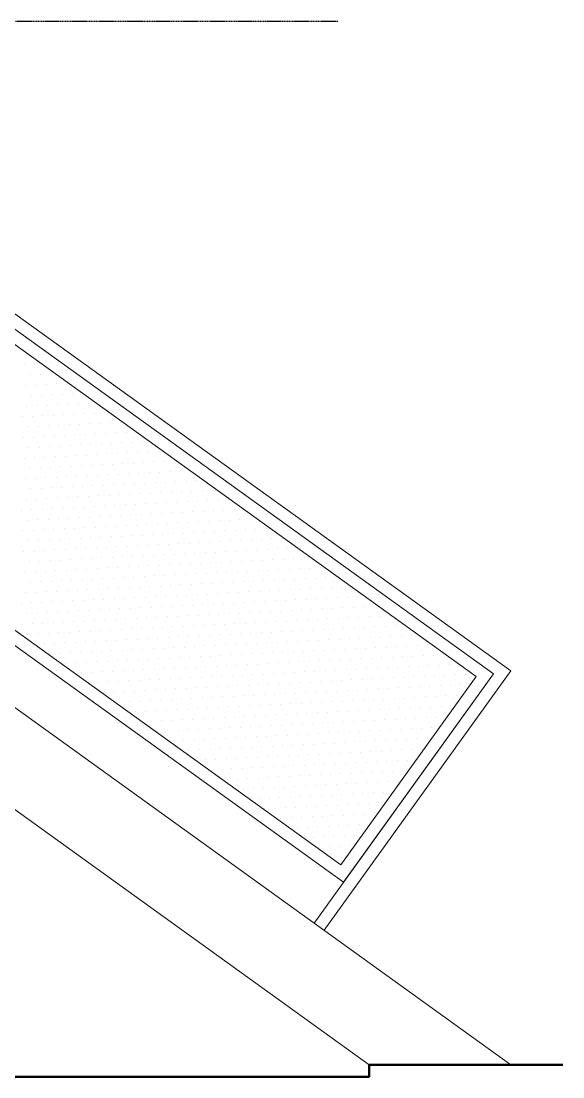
# Model space of a CAD drawing. Header units: centimetres. Extents: x -1487 to 7635, y -1892 to 2688.
# Drawn here: x 7102.2 to 7233, y 752 to 1006.9 of the extents above; entities that cross this region are included whole.
import ezdxf

# ---------------------------------------------------------------- set-up
doc = ezdxf.new("R2010")
doc.units = ezdxf.units.CM
doc.linetypes.add('ACAD_ISO10W100', pattern=[18, 12, -3, 0, -3])
for name, color, linetype, lineweight in [('AA - pareti sezionate', 7, 'Continuous', 50), ('AA pareti non sezionate', 2, 'Continuous', 25), ('AA- arredo', 8, 'Continuous', 18)]:
    doc.layers.add(name, color=color, linetype=linetype, lineweight=lineweight)

msp = doc.modelspace()

# ---------------------------------------------------------------- linework, layer by layer
at = {"layer": 'AA - pareti sezionate'}
for p, q in [((7186.1933, 754.9256), (7232.9595, 754.9256)), ((7186.1933, 754.9256), (7186.1933, 751.9925)), ((7186.1933, 751.9925), (5917.5979, 751.9925))]:
    msp.add_line(p, q, dxfattribs=at)
at = {"layer": 'AA pareti non sezionate', "linetype": 'ACAD_ISO10W100', "ltscale": 0.0009}
msp.add_line((5962.9595, 1006.9256), (7178.6933, 1006.9256), dxfattribs=at)
at = {"layer": 'AA- arredo'}
for p, q in [((6870.422, 1006.9256), (7220.422, 754.9256)), ((6997.2843, 1006.9256), (7216.2346, 849.3453)), ((7002.42, 1006.9256), (7220.422, 850.0278)), ((6870.422, 982.2809), (7186.1933, 754.9256)), ((7076.3474, 950.0232), (7216.2346, 849.3453)), ((7077.0299, 945.8358), (7212.0472, 848.6628)), ((7179.3349, 803.2106), (7044.3176, 900.3836)), ((7180.0174, 799.0232), (7040.1302, 899.7011)), ((7216.2346, 849.3453), (7172.9003, 789.1344)), ((7220.422, 850.0278), (7175.3353, 787.3819)), ((7216.2346, 849.3453), (7180.0174, 799.0232)), ((7212.0472, 848.6628), (7179.3349, 803.2106))]:
    msp.add_line(p, q, dxfattribs=at)
at = {"layer": 'AA- arredo', "linetype": 'Continuous'}
for p, q in [((7102.9965, 923.9168), (7102.9965, 923.9168)), ((7105.4932, 924.0441), (7105.4932, 924.0441)), ((7104.3721, 921.4837), (7104.3721, 921.4837)), ((7106.8688, 921.6109), (7106.8688, 921.6109)), ((7109.3656, 921.7381), (7109.3656, 921.7381)), ((7103.2509, 918.9233), (7103.2509, 918.9233)), ((7105.7477, 919.0505), (7105.7477, 919.0505)), ((7108.2444, 919.1778), (7108.2444, 919.1778)), ((7110.7412, 919.305), (7110.7412, 919.305)), ((7113.238, 919.4322), (7113.238, 919.4322)), ((7104.6265, 916.4902), (7104.6265, 916.4902)), ((7107.1233, 916.6174), (7107.1233, 916.6174)), ((7109.62, 916.7446), (7109.62, 916.7446)), ((7112.1168, 916.8718), (7112.1168, 916.8718)), ((7114.6136, 916.999), (7114.6136, 916.999)), ((7103.5054, 913.9298), (7103.5054, 913.9298)), ((7106.0021, 914.057), (7106.0021, 914.057)), ((7108.4989, 914.1842), (7108.4989, 914.1842)), ((7110.9956, 914.3115), (7110.9956, 914.3115)), ((7113.4924, 914.4387), (7113.4924, 914.4387)), ((7115.9892, 914.5659), (7115.9892, 914.5659)), ((7118.4859, 914.6931), (7118.4859, 914.6931)), ((7102.3842, 911.3694), (7102.3842, 911.3694)), ((7104.881, 911.4966), (7104.881, 911.4966)), ((7107.3777, 911.6239), (7107.3777, 911.6239)), ((7109.8745, 911.7511), (7109.8745, 911.7511)), ((7112.3712, 911.8783), (7112.3712, 911.8783)), ((7114.868, 912.0055), (7114.868, 912.0055)), ((7117.3648, 912.1327), (7117.3648, 912.1327)), ((7119.8615, 912.26), (7119.8615, 912.26)), ((7122.3583, 912.3872), (7122.3583, 912.3872)), ((7103.7598, 908.9363), (7103.7598, 908.9363)), ((7106.2566, 909.0635), (7106.2566, 909.0635)), ((7108.7533, 909.1907), (7108.7533, 909.1907)), ((7111.2501, 909.3179), (7111.2501, 909.3179)), ((7113.7468, 909.4452), (7113.7468, 909.4452)), ((7116.2436, 909.5724), (7116.2436, 909.5724)), ((7118.7404, 909.6996), (7118.7404, 909.6996)), ((7121.2371, 909.8268), (7121.2371, 909.8268)), ((7123.7339, 909.954), (7123.7339, 909.954)), ((7126.2307, 910.0813), (7126.2307, 910.0813)), ((7127.6063, 907.6481), (7127.6063, 907.6481)), ((7102.6386, 906.3759), (7102.6386, 906.3759)), ((7105.1354, 906.5031), (7105.1354, 906.5031)), ((7107.6322, 906.6303), (7107.6322, 906.6303)), ((7110.1289, 906.7576), (7110.1289, 906.7576)), ((7112.6257, 906.8848), (7112.6257, 906.8848)), ((7115.1225, 907.012), (7115.1225, 907.012)), ((7117.6192, 907.1392), (7117.6192, 907.1392)), ((7120.116, 907.2664), (7120.116, 907.2664)), ((7122.6127, 907.3937), (7122.6127, 907.3937)), ((7125.1095, 907.5209), (7125.1095, 907.5209)), ((7126.4851, 905.0877), (7126.4851, 905.0877)), ((7128.9819, 905.215), (7128.9819, 905.215)), ((7131.4786, 905.3422), (7131.4786, 905.3422)), ((7104.0142, 903.9428), (7104.0142, 903.9428)), ((7106.511, 904.07), (7106.511, 904.07)), ((7109.0078, 904.1972), (7109.0078, 904.1972)), ((7111.5045, 904.3244), (7111.5045, 904.3244)), ((7114.0013, 904.4516), (7114.0013, 904.4516)), ((7116.4981, 904.5789), (7116.4981, 904.5789)), ((7118.9948, 904.7061), (7118.9948, 904.7061)), ((7121.4916, 904.8333), (7121.4916, 904.8333)), ((7123.9883, 904.9605), (7123.9883, 904.9605)), ((7125.3639, 902.5274), (7125.3639, 902.5274)), ((7127.8607, 902.6546), (7127.8607, 902.6546)), ((7130.3575, 902.7818), (7130.3575, 902.7818)), ((7132.8542, 902.909), (7132.8542, 902.909)), ((7135.351, 903.0362), (7135.351, 903.0362)), ((7102.8931, 901.3824), (7102.8931, 901.3824)), ((7105.3898, 901.5096), (7105.3898, 901.5096)), ((7107.8866, 901.6368), (7107.8866, 901.6368)), ((7110.3834, 901.764), (7110.3834, 901.764)), ((7112.8801, 901.8913), (7112.8801, 901.8913)), ((7115.3769, 902.0185), (7115.3769, 902.0185)), ((7117.8737, 902.1457), (7117.8737, 902.1457)), ((7120.3704, 902.2729), (7120.3704, 902.2729)), ((7122.8672, 902.4001), (7122.8672, 902.4001)), ((7124.2428, 899.967), (7124.2428, 899.967)), ((7126.7395, 900.0942), (7126.7395, 900.0942)), ((7129.2363, 900.2214), (7129.2363, 900.2214)), ((7131.7331, 900.3487), (7131.7331, 900.3487)), ((7134.2298, 900.4759), (7134.2298, 900.4759)), ((7136.7266, 900.6031), (7136.7266, 900.6031)), ((7139.2233, 900.7303), (7139.2233, 900.7303)), ((7104.2687, 898.9492), (7104.2687, 898.9492)), ((7106.7654, 899.0765), (7106.7654, 899.0765)), ((7109.2622, 899.2037), (7109.2622, 899.2037)), ((7111.759, 899.3309), (7111.759, 899.3309)), ((7114.2557, 899.4581), (7114.2557, 899.4581)), ((7116.7525, 899.5853), (7116.7525, 899.5853)), ((7119.2493, 899.7126), (7119.2493, 899.7126)), ((7121.746, 899.8398), (7121.746, 899.8398)), ((7123.1216, 897.4066), (7123.1216, 897.4066)), ((7125.6184, 897.5338), (7125.6184, 897.5338)), ((7128.1151, 897.6611), (7128.1151, 897.6611)), ((7130.6119, 897.7883), (7130.6119, 897.7883)), ((7133.1087, 897.9155), (7133.1087, 897.9155)), ((7135.6054, 898.0427), (7135.6054, 898.0427)), ((7138.1022, 898.1699), (7138.1022, 898.1699)), ((7140.5989, 898.2972), (7140.5989, 898.2972)), ((7103.1475, 896.3889), (7103.1475, 896.3889)), ((7105.6443, 896.5161), (7105.6443, 896.5161)), ((7108.1411, 896.6433), (7108.1411, 896.6433)), ((7110.6378, 896.7705), (7110.6378, 896.7705)), ((7113.1346, 896.8977), (7113.1346, 896.8977)), ((7115.6313, 897.025), (7115.6313, 897.025)), ((7118.1281, 897.1522), (7118.1281, 897.1522)), ((7120.6249, 897.2794), (7120.6249, 897.2794)), ((7122.0005, 894.8463), (7122.0005, 894.8463)), ((7124.4972, 894.9735), (7124.4972, 894.9735)), ((7126.994, 895.1007), (7126.994, 895.1007)), ((7129.4907, 895.2279), (7129.4907, 895.2279)), ((7131.9875, 895.3551), (7131.9875, 895.3551)), ((7134.4843, 895.4824), (7134.4843, 895.4824)), ((7136.981, 895.6096), (7136.981, 895.6096)), ((7139.4778, 895.7368), (7139.4778, 895.7368)), ((7141.9745, 895.864), (7141.9745, 895.864)), ((7144.4713, 895.9912), (7144.4713, 895.9912)), ((7104.5231, 893.9557), (7104.5231, 893.9557)), ((7107.0199, 894.0829), (7107.0199, 894.0829)), ((7109.5167, 894.2101), (7109.5167, 894.2101)), ((7112.0134, 894.3374), (7112.0134, 894.3374)), ((7114.5102, 894.4646), (7114.5102, 894.4646)), ((7117.0069, 894.5918), (7117.0069, 894.5918)), ((7119.5037, 894.719), (7119.5037, 894.719)), ((7120.8793, 892.2859), (7120.8793, 892.2859)), ((7123.3761, 892.4131), (7123.3761, 892.4131)), ((7125.8728, 892.5403), (7125.8728, 892.5403)), ((7128.3696, 892.6675), (7128.3696, 892.6675)), ((7130.8663, 892.7948), (7130.8663, 892.7948)), ((7133.3631, 892.922), (7133.3631, 892.922)), ((7135.8599, 893.0492), (7135.8599, 893.0492)), ((7138.3566, 893.1764), (7138.3566, 893.1764)), ((7140.8534, 893.3036), (7140.8534, 893.3036)), ((7143.3501, 893.4309), (7143.3501, 893.4309)), ((7145.8469, 893.5581), (7145.8469, 893.5581)), ((7148.3437, 893.6853), (7148.3437, 893.6853)), ((7103.402, 891.3953), (7103.402, 891.3953)), ((7105.8987, 891.5226), (7105.8987, 891.5226)), ((7108.3955, 891.6498), (7108.3955, 891.6498)), ((7110.8923, 891.777), (7110.8923, 891.777)), ((7113.389, 891.9042), (7113.389, 891.9042)), ((7115.8858, 892.0314), (7115.8858, 892.0314)), ((7118.3825, 892.1587), (7118.3825, 892.1587)), ((7119.7581, 889.7255), (7119.7581, 889.7255)), ((7122.2549, 889.8527), (7122.2549, 889.8527)), ((7124.7517, 889.98), (7124.7517, 889.98)), ((7127.2484, 890.1072), (7127.2484, 890.1072)), ((7129.7452, 890.2344), (7129.7452, 890.2344)), ((7132.2419, 890.3616), (7132.2419, 890.3616)), ((7134.7387, 890.4888), (7134.7387, 890.4888)), ((7137.2355, 890.6161), (7137.2355, 890.6161)), ((7139.7322, 890.7433), (7139.7322, 890.7433)), ((7142.229, 890.8705), (7142.229, 890.8705)), ((7144.7257, 890.9977), (7144.7257, 890.9977)), ((7147.2225, 891.1249), (7147.2225, 891.1249)), ((7149.7193, 891.2522), (7149.7193, 891.2522)), ((7152.216, 891.3794), (7152.216, 891.3794)), ((7102.2808, 888.835), (7102.2808, 888.835)), ((7104.7776, 888.9622), (7104.7776, 888.9622)), ((7107.2743, 889.0894), (7107.2743, 889.0894)), ((7109.7711, 889.2166), (7109.7711, 889.2166)), ((7112.2679, 889.3438), (7112.2679, 889.3438)), ((7114.7646, 889.4711), (7114.7646, 889.4711)), ((7117.2614, 889.5983), (7117.2614, 889.5983)), ((7121.1337, 887.2924), (7121.1337, 887.2924)), ((7123.6305, 887.4196), (7123.6305, 887.4196)), ((7126.1273, 887.5468), (7126.1273, 887.5468)), ((7128.624, 887.674), (7128.624, 887.674)), ((7131.1208, 887.8012), (7131.1208, 887.8012)), ((7133.6175, 887.9285), (7133.6175, 887.9285)), ((7136.1143, 888.0557), (7136.1143, 888.0557)), ((7138.6111, 888.1829), (7138.6111, 888.1829)), ((7141.1078, 888.3101), (7141.1078, 888.3101)), ((7143.6046, 888.4373), (7143.6046, 888.4373)), ((7146.1013, 888.5646), (7146.1013, 888.5646)), ((7148.5981, 888.6918), (7148.5981, 888.6918)), ((7151.0949, 888.819), (7151.0949, 888.819)), ((7153.5916, 888.9462), (7153.5916, 888.9462)), ((7103.6564, 886.4018), (7103.6564, 886.4018)), ((7106.1532, 886.529), (7106.1532, 886.529)), ((7108.6499, 886.6563), (7108.6499, 886.6563)), ((7111.1467, 886.7835), (7111.1467, 886.7835)), ((7113.6435, 886.9107), (7113.6435, 886.9107)), ((7116.1402, 887.0379), (7116.1402, 887.0379)), ((7118.637, 887.1651), (7118.637, 887.1651)), ((7120.0126, 884.732), (7120.0126, 884.732)), ((7122.5093, 884.8592), (7122.5093, 884.8592)), ((7125.0061, 884.9864), (7125.0061, 884.9864)), ((7127.5029, 885.1137), (7127.5029, 885.1137)), ((7129.9996, 885.2409), (7129.9996, 885.2409)), ((7132.4964, 885.3681), (7132.4964, 885.3681)), ((7134.9931, 885.4953), (7134.9931, 885.4953)), ((7137.4899, 885.6225), (7137.4899, 885.6225)), ((7139.9867, 885.7498), (7139.9867, 885.7498)), ((7142.4834, 885.877), (7142.4834, 885.877)), ((7144.9802, 886.0042), (7144.9802, 886.0042)), ((7147.4769, 886.1314), (7147.4769, 886.1314)), ((7149.9737, 886.2586), (7149.9737, 886.2586)), ((7152.4705, 886.3859), (7152.4705, 886.3859)), ((7154.9672, 886.5131), (7154.9672, 886.5131)), ((7157.464, 886.6403), (7157.464, 886.6403)), ((7102.5353, 883.8414), (7102.5353, 883.8414)), ((7105.032, 883.9687), (7105.032, 883.9687)), ((7107.5288, 884.0959), (7107.5288, 884.0959)), ((7110.0255, 884.2231), (7110.0255, 884.2231)), ((7112.5223, 884.3503), (7112.5223, 884.3503)), ((7115.0191, 884.4775), (7115.0191, 884.4775)), ((7117.5158, 884.6048), (7117.5158, 884.6048)), ((7118.8914, 882.1716), (7118.8914, 882.1716)), ((7121.3882, 882.2988), (7121.3882, 882.2988)), ((7123.8849, 882.4261), (7123.8849, 882.4261)), ((7126.3817, 882.5533), (7126.3817, 882.5533)), ((7128.8785, 882.6805), (7128.8785, 882.6805)), ((7131.3752, 882.8077), (7131.3752, 882.8077)), ((7133.872, 882.9349), (7133.872, 882.9349)), ((7136.3687, 883.0622), (7136.3687, 883.0622)), ((7138.8655, 883.1894), (7138.8655, 883.1894)), ((7141.3623, 883.3166), (7141.3623, 883.3166)), ((7143.859, 883.4438), (7143.859, 883.4438)), ((7146.3558, 883.571), (7146.3558, 883.571)), ((7148.8525, 883.6983), (7148.8525, 883.6983)), ((7151.3493, 883.8255), (7151.3493, 883.8255)), ((7153.8461, 883.9527), (7153.8461, 883.9527)), ((7156.3428, 884.0799), (7156.3428, 884.0799)), ((7158.8396, 884.2071), (7158.8396, 884.2071)), ((7161.3364, 884.3344), (7161.3364, 884.3344)), ((7103.9109, 881.4083), (7103.9109, 881.4083)), ((7106.4076, 881.5355), (7106.4076, 881.5355)), ((7108.9044, 881.6627), (7108.9044, 881.6627)), ((7111.4011, 881.79), (7111.4011, 881.79)), ((7113.8979, 881.9172), (7113.8979, 881.9172)), ((7116.3947, 882.0444), (7116.3947, 882.0444)), ((7117.7703, 879.6112), (7117.7703, 879.6112)), ((7120.267, 879.7385), (7120.267, 879.7385)), ((7122.7638, 879.8657), (7122.7638, 879.8657)), ((7125.2605, 879.9929), (7125.2605, 879.9929)), ((7127.7573, 880.1201), (7127.7573, 880.1201)), ((7130.2541, 880.2473), (7130.2541, 880.2473)), ((7132.7508, 880.3746), (7132.7508, 880.3746)), ((7135.2476, 880.5018), (7135.2476, 880.5018)), ((7137.7443, 880.629), (7137.7443, 880.629)), ((7140.2411, 880.7562), (7140.2411, 880.7562)), ((7142.7379, 880.8835), (7142.7379, 880.8835)), ((7145.2346, 881.0107), (7145.2346, 881.0107)), ((7147.7314, 881.1379), (7147.7314, 881.1379)), ((7150.2281, 881.2651), (7150.2281, 881.2651)), ((7152.7249, 881.3923), (7152.7249, 881.3923)), ((7155.2217, 881.5196), (7155.2217, 881.5196)), ((7157.7184, 881.6468), (7157.7184, 881.6468)), ((7160.2152, 881.774), (7160.2152, 881.774)), ((7162.712, 881.9012), (7162.712, 881.9012)), ((7165.2087, 882.0284), (7165.2087, 882.0284)), ((7166.5843, 879.5953), (7166.5843, 879.5953)), ((7102.7897, 878.8479), (7102.7897, 878.8479)), ((7105.2865, 878.9751), (7105.2865, 878.9751)), ((7107.7832, 879.1024), (7107.7832, 879.1024)), ((7110.28, 879.2296), (7110.28, 879.2296)), ((7112.7767, 879.3568), (7112.7767, 879.3568)), ((7115.2735, 879.484), (7115.2735, 879.484)), ((7116.6491, 877.0509), (7116.6491, 877.0509)), ((7119.1459, 877.1781), (7119.1459, 877.1781)), ((7121.6426, 877.3053), (7121.6426, 877.3053)), ((7124.1394, 877.4325), (7124.1394, 877.4325)), ((7126.6361, 877.5598), (7126.6361, 877.5598)), ((7129.1329, 877.687), (7129.1329, 877.687)), ((7131.6297, 877.8142), (7131.6297, 877.8142)), ((7134.1264, 877.9414), (7134.1264, 877.9414)), ((7136.6232, 878.0686), (7136.6232, 878.0686)), ((7139.1199, 878.1959), (7139.1199, 878.1959)), ((7141.6167, 878.3231), (7141.6167, 878.3231)), ((7144.1135, 878.4503), (7144.1135, 878.4503)), ((7146.6102, 878.5775), (7146.6102, 878.5775)), ((7149.107, 878.7047), (7149.107, 878.7047)), ((7151.6038, 878.832), (7151.6038, 878.832)), ((7154.1005, 878.9592), (7154.1005, 878.9592)), ((7156.5973, 879.0864), (7156.5973, 879.0864)), ((7159.094, 879.2136), (7159.094, 879.2136)), ((7161.5908, 879.3408), (7161.5908, 879.3408)), ((7164.0876, 879.4681), (7164.0876, 879.4681)), ((7165.4632, 877.0349), (7165.4632, 877.0349)), ((7167.9599, 877.1621), (7167.9599, 877.1621)), ((7170.4567, 877.2894), (7170.4567, 877.2894)), ((7104.1653, 876.4148), (7104.1653, 876.4148)), ((7106.6621, 876.542), (7106.6621, 876.542)), ((7109.1588, 876.6692), (7109.1588, 876.6692)), ((7111.6556, 876.7964), (7111.6556, 876.7964)), ((7114.1523, 876.9237), (7114.1523, 876.9237)), ((7115.5279, 874.4905), (7115.5279, 874.4905)), ((7118.0247, 874.6177), (7118.0247, 874.6177)), ((7120.5215, 874.7449), (7120.5215, 874.7449)), ((7123.0182, 874.8722), (7123.0182, 874.8722)), ((7125.515, 874.9994), (7125.515, 874.9994)), ((7128.0117, 875.1266), (7128.0117, 875.1266)), ((7130.5085, 875.2538), (7130.5085, 875.2538)), ((7133.0053, 875.381), (7133.0053, 875.381)), ((7135.502, 875.5083), (7135.502, 875.5083)), ((7137.9988, 875.6355), (7137.9988, 875.6355)), ((7140.4955, 875.7627), (7140.4955, 875.7627)), ((7142.9923, 875.8899), (7142.9923, 875.8899)), ((7145.4891, 876.0172), (7145.4891, 876.0172)), ((7147.9858, 876.1444), (7147.9858, 876.1444)), ((7150.4826, 876.2716), (7150.4826, 876.2716)), ((7152.9794, 876.3988), (7152.9794, 876.3988)), ((7155.4761, 876.526), (7155.4761, 876.526)), ((7157.9729, 876.6533), (7157.9729, 876.6533)), ((7160.4696, 876.7805), (7160.4696, 876.7805)), ((7162.9664, 876.9077), (7162.9664, 876.9077)), ((7164.342, 874.4745), (7164.342, 874.4745)), ((7166.8388, 874.6018), (7166.8388, 874.6018)), ((7169.3355, 874.729), (7169.3355, 874.729)), ((7171.8323, 874.8562), (7171.8323, 874.8562)), ((7174.329, 874.9834), (7174.329, 874.9834)), ((7103.0441, 873.8544), (7103.0441, 873.8544)), ((7105.5409, 873.9816), (7105.5409, 873.9816)), ((7108.0377, 874.1088), (7108.0377, 874.1088)), ((7110.5344, 874.2361), (7110.5344, 874.2361)), ((7113.0312, 874.3633), (7113.0312, 874.3633)), ((7114.4068, 871.9301), (7114.4068, 871.9301)), ((7116.9035, 872.0574), (7116.9035, 872.0574)), ((7119.4003, 872.1846), (7119.4003, 872.1846)), ((7121.8971, 872.3118), (7121.8971, 872.3118)), ((7124.3938, 872.439), (7124.3938, 872.439)), ((7126.8906, 872.5662), (7126.8906, 872.5662)), ((7129.3873, 872.6935), (7129.3873, 872.6935)), ((7131.8841, 872.8207), (7131.8841, 872.8207)), ((7134.3809, 872.9479), (7134.3809, 872.9479)), ((7136.8776, 873.0751), (7136.8776, 873.0751)), ((7139.3744, 873.2023), (7139.3744, 873.2023)), ((7141.8711, 873.3296), (7141.8711, 873.3296)), ((7144.3679, 873.4568), (7144.3679, 873.4568)), ((7146.8647, 873.584), (7146.8647, 873.584)), ((7149.3614, 873.7112), (7149.3614, 873.7112)), ((7151.8582, 873.8384), (7151.8582, 873.8384)), ((7154.355, 873.9657), (7154.355, 873.9657)), ((7156.8517, 874.0929), (7156.8517, 874.0929)), ((7159.3485, 874.2201), (7159.3485, 874.2201)), ((7161.8452, 874.3473), (7161.8452, 874.3473)), ((7163.2208, 871.9142), (7163.2208, 871.9142)), ((7165.7176, 872.0414), (7165.7176, 872.0414)), ((7168.2144, 872.1686), (7168.2144, 872.1686)), ((7170.7111, 872.2958), (7170.7111, 872.2958)), ((7173.2079, 872.4231), (7173.2079, 872.4231)), ((7175.7046, 872.5503), (7175.7046, 872.5503)), ((7178.2014, 872.6775), (7178.2014, 872.6775)), ((7104.4197, 871.4212), (7104.4197, 871.4212)), ((7106.9165, 871.5485), (7106.9165, 871.5485)), ((7109.4133, 871.6757), (7109.4133, 871.6757)), ((7111.91, 871.8029), (7111.91, 871.8029)), ((7113.2856, 869.3698), (7113.2856, 869.3698)), ((7115.7824, 869.497), (7115.7824, 869.497)), ((7118.2791, 869.6242), (7118.2791, 869.6242)), ((7120.7759, 869.7514), (7120.7759, 869.7514)), ((7123.2727, 869.8786), (7123.2727, 869.8786)), ((7125.7694, 870.0059), (7125.7694, 870.0059)), ((7128.2662, 870.1331), (7128.2662, 870.1331)), ((7130.7629, 870.2603), (7130.7629, 870.2603)), ((7133.2597, 870.3875), (7133.2597, 870.3875)), ((7135.7565, 870.5147), (7135.7565, 870.5147)), ((7138.2532, 870.642), (7138.2532, 870.642)), ((7140.75, 870.7692), (7140.75, 870.7692)), ((7143.2467, 870.8964), (7143.2467, 870.8964)), ((7145.7435, 871.0236), (7145.7435, 871.0236)), ((7148.2403, 871.1509), (7148.2403, 871.1509)), ((7150.737, 871.2781), (7150.737, 871.2781)), ((7153.2338, 871.4053), (7153.2338, 871.4053)), ((7155.7306, 871.5325), (7155.7306, 871.5325)), ((7158.2273, 871.6597), (7158.2273, 871.6597)), ((7160.7241, 871.787), (7160.7241, 871.787)), ((7162.0997, 869.3538), (7162.0997, 869.3538)), ((7164.5964, 869.481), (7164.5964, 869.481)), ((7167.0932, 869.6082), (7167.0932, 869.6082)), ((7169.59, 869.7355), (7169.59, 869.7355)), ((7172.0867, 869.8627), (7172.0867, 869.8627)), ((7174.5835, 869.9899), (7174.5835, 869.9899)), ((7177.0802, 870.1171), (7177.0802, 870.1171)), ((7179.577, 870.2443), (7179.577, 870.2443)), ((7103.2986, 868.8609), (7103.2986, 868.8609)), ((7105.7953, 868.9881), (7105.7953, 868.9881)), ((7108.2921, 869.1153), (7108.2921, 869.1153)), ((7110.7889, 869.2425), (7110.7889, 869.2425)), ((7112.1645, 866.8094), (7112.1645, 866.8094)), ((7114.6612, 866.9366), (7114.6612, 866.9366)), ((7117.158, 867.0638), (7117.158, 867.0638)), ((7119.6547, 867.1911), (7119.6547, 867.1911)), ((7122.1515, 867.3183), (7122.1515, 867.3183)), ((7124.6483, 867.4455), (7124.6483, 867.4455)), ((7127.145, 867.5727), (7127.145, 867.5727)), ((7129.6418, 867.6999), (7129.6418, 867.6999)), ((7132.1385, 867.8272), (7132.1385, 867.8272)), ((7134.6353, 867.9544), (7134.6353, 867.9544)), ((7137.1321, 868.0816), (7137.1321, 868.0816)), ((7139.6288, 868.2088), (7139.6288, 868.2088)), ((7142.1256, 868.336), (7142.1256, 868.336)), ((7144.6224, 868.4633), (7144.6224, 868.4633)), ((7147.1191, 868.5905), (7147.1191, 868.5905)), ((7149.6159, 868.7177), (7149.6159, 868.7177)), ((7152.1126, 868.8449), (7152.1126, 868.8449)), ((7154.6094, 868.9721), (7154.6094, 868.9721)), ((7157.1062, 869.0994), (7157.1062, 869.0994)), ((7159.6029, 869.2266), (7159.6029, 869.2266)), ((7160.9785, 866.7934), (7160.9785, 866.7934)), ((7163.4753, 866.9207), (7163.4753, 866.9207)), ((7165.972, 867.0479), (7165.972, 867.0479)), ((7168.4688, 867.1751), (7168.4688, 867.1751)), ((7170.9656, 867.3023), (7170.9656, 867.3023)), ((7173.4623, 867.4295), (7173.4623, 867.4295)), ((7175.9591, 867.5568), (7175.9591, 867.5568)), ((7178.4558, 867.684), (7178.4558, 867.684)), ((7180.9526, 867.8112), (7180.9526, 867.8112)), ((7183.4494, 867.9384), (7183.4494, 867.9384)), ((7102.1774, 866.3005), (7102.1774, 866.3005)), ((7104.6742, 866.4277), (7104.6742, 866.4277)), ((7107.1709, 866.5549), (7107.1709, 866.5549)), ((7109.6677, 866.6822), (7109.6677, 866.6822)), ((7111.0433, 864.249), (7111.0433, 864.249)), ((7113.5401, 864.3762), (7113.5401, 864.3762)), ((7116.0368, 864.5035), (7116.0368, 864.5035)), ((7118.5336, 864.6307), (7118.5336, 864.6307)), ((7121.0303, 864.7579), (7121.0303, 864.7579)), ((7123.5271, 864.8851), (7123.5271, 864.8851)), ((7126.0239, 865.0123), (7126.0239, 865.0123)), ((7128.5206, 865.1396), (7128.5206, 865.1396)), ((7131.0174, 865.2668), (7131.0174, 865.2668)), ((7133.5141, 865.394), (7133.5141, 865.394)), ((7136.0109, 865.5212), (7136.0109, 865.5212)), ((7138.5077, 865.6484), (7138.5077, 865.6484)), ((7141.0044, 865.7757), (7141.0044, 865.7757)), ((7143.5012, 865.9029), (7143.5012, 865.9029)), ((7145.998, 866.0301), (7145.998, 866.0301)), ((7148.4947, 866.1573), (7148.4947, 866.1573)), ((7150.9915, 866.2845), (7150.9915, 866.2845)), ((7153.4882, 866.4118), (7153.4882, 866.4118)), ((7155.985, 866.539), (7155.985, 866.539)), ((7158.4818, 866.6662), (7158.4818, 866.6662)), ((7159.8574, 864.2331), (7159.8574, 864.2331)), ((7162.3541, 864.3603), (7162.3541, 864.3603)), ((7164.8509, 864.4875), (7164.8509, 864.4875)), ((7167.3476, 864.6147), (7167.3476, 864.6147)), ((7169.8444, 864.7419), (7169.8444, 864.7419)), ((7172.3412, 864.8692), (7172.3412, 864.8692)), ((7174.8379, 864.9964), (7174.8379, 864.9964)), ((7177.3347, 865.1236), (7177.3347, 865.1236)), ((7179.8314, 865.2508), (7179.8314, 865.2508)), ((7182.3282, 865.378), (7182.3282, 865.378)), ((7184.825, 865.5053), (7184.825, 865.5053)), ((7187.3217, 865.6325), (7187.3217, 865.6325)), ((7103.553, 863.8674), (7103.553, 863.8674)), ((7106.0498, 863.9946), (7106.0498, 863.9946)), ((7108.5465, 864.1218), (7108.5465, 864.1218)), ((7109.9221, 861.6886), (7109.9221, 861.6886)), ((7112.4189, 861.8159), (7112.4189, 861.8159)), ((7114.9157, 861.9431), (7114.9157, 861.9431)), ((7117.4124, 862.0703), (7117.4124, 862.0703)), ((7119.9092, 862.1975), (7119.9092, 862.1975)), ((7122.4059, 862.3248), (7122.4059, 862.3248)), ((7124.9027, 862.452), (7124.9027, 862.452)), ((7127.3995, 862.5792), (7127.3995, 862.5792)), ((7129.8962, 862.7064), (7129.8962, 862.7064)), ((7132.393, 862.8336), (7132.393, 862.8336)), ((7134.8897, 862.9609), (7134.8897, 862.9609)), ((7137.3865, 863.0881), (7137.3865, 863.0881)), ((7139.8833, 863.2153), (7139.8833, 863.2153)), ((7142.38, 863.3425), (7142.38, 863.3425)), ((7144.8768, 863.4697), (7144.8768, 863.4697)), ((7147.3736, 863.597), (7147.3736, 863.597)), ((7149.8703, 863.7242), (7149.8703, 863.7242)), ((7152.3671, 863.8514), (7152.3671, 863.8514)), ((7154.8638, 863.9786), (7154.8638, 863.9786)), ((7157.3606, 864.1058), (7157.3606, 864.1058)), ((7161.233, 861.7999), (7161.233, 861.7999)), ((7163.7297, 861.9271), (7163.7297, 861.9271)), ((7166.2265, 862.0544), (7166.2265, 862.0544)), ((7168.7232, 862.1816), (7168.7232, 862.1816)), ((7171.22, 862.3088), (7171.22, 862.3088)), ((7173.7168, 862.436), (7173.7168, 862.436)), ((7176.2135, 862.5632), (7176.2135, 862.5632)), ((7178.7103, 862.6905), (7178.7103, 862.6905)), ((7181.207, 862.8177), (7181.207, 862.8177)), ((7183.7038, 862.9449), (7183.7038, 862.9449)), ((7186.2006, 863.0721), (7186.2006, 863.0721)), ((7188.6973, 863.1993), (7188.6973, 863.1993)), ((7191.1941, 863.3266), (7191.1941, 863.3266)), ((7102.4319, 861.307), (7102.4319, 861.307)), ((7104.9286, 861.4342), (7104.9286, 861.4342)), ((7107.4254, 861.5614), (7107.4254, 861.5614)), ((7108.801, 859.1283), (7108.801, 859.1283)), ((7111.2977, 859.2555), (7111.2977, 859.2555)), ((7113.7945, 859.3827), (7113.7945, 859.3827)), ((7116.2913, 859.5099), (7116.2913, 859.5099)), ((7118.788, 859.6372), (7118.788, 859.6372)), ((7121.2848, 859.7644), (7121.2848, 859.7644)), ((7123.7815, 859.8916), (7123.7815, 859.8916)), ((7126.2783, 860.0188), (7126.2783, 860.0188)), ((7128.7751, 860.146), (7128.7751, 860.146)), ((7131.2718, 860.2733), (7131.2718, 860.2733)), ((7133.7686, 860.4005), (7133.7686, 860.4005)), ((7136.2653, 860.5277), (7136.2653, 860.5277)), ((7138.7621, 860.6549), (7138.7621, 860.6549)), ((7141.2589, 860.7821), (7141.2589, 860.7821)), ((7143.7556, 860.9094), (7143.7556, 860.9094)), ((7146.2524, 861.0366), (7146.2524, 861.0366)), ((7148.7492, 861.1638), (7148.7492, 861.1638)), ((7151.2459, 861.291), (7151.2459, 861.291)), ((7153.7427, 861.4182), (7153.7427, 861.4182)), ((7156.2394, 861.5455), (7156.2394, 861.5455)), ((7158.7362, 861.6727), (7158.7362, 861.6727)), ((7160.1118, 859.2395), (7160.1118, 859.2395)), ((7162.6086, 859.3668), (7162.6086, 859.3668)), ((7165.1053, 859.494), (7165.1053, 859.494)), ((7167.6021, 859.6212), (7167.6021, 859.6212)), ((7170.0988, 859.7484), (7170.0988, 859.7484)), ((7172.5956, 859.8756), (7172.5956, 859.8756)), ((7175.0924, 860.0029), (7175.0924, 860.0029)), ((7177.5891, 860.1301), (7177.5891, 860.1301)), ((7180.0859, 860.2573), (7180.0859, 860.2573)), ((7182.5826, 860.3845), (7182.5826, 860.3845)), ((7185.0794, 860.5117), (7185.0794, 860.5117)), ((7187.5762, 860.639), (7187.5762, 860.639)), ((7190.0729, 860.7662), (7190.0729, 860.7662)), ((7192.5697, 860.8934), (7192.5697, 860.8934)), ((7103.8075, 858.8738), (7103.8075, 858.8738)), ((7106.3042, 859.0011), (7106.3042, 859.0011)), ((7110.1766, 856.6951), (7110.1766, 856.6951)), ((7112.6733, 856.8223), (7112.6733, 856.8223)), ((7115.1701, 856.9496), (7115.1701, 856.9496)), ((7117.6669, 857.0768), (7117.6669, 857.0768)), ((7120.1636, 857.204), (7120.1636, 857.204)), ((7122.6604, 857.3312), (7122.6604, 857.3312)), ((7125.1571, 857.4584), (7125.1571, 857.4584)), ((7127.6539, 857.5857), (7127.6539, 857.5857)), ((7130.1507, 857.7129), (7130.1507, 857.7129)), ((7132.6474, 857.8401), (7132.6474, 857.8401)), ((7135.1442, 857.9673), (7135.1442, 857.9673)), ((7137.641, 858.0946), (7137.641, 858.0946)), ((7140.1377, 858.2218), (7140.1377, 858.2218)), ((7142.6345, 858.349), (7142.6345, 858.349)), ((7145.1312, 858.4762), (7145.1312, 858.4762)), ((7147.628, 858.6034), (7147.628, 858.6034)), ((7150.1248, 858.7307), (7150.1248, 858.7307)), ((7152.6215, 858.8579), (7152.6215, 858.8579)), ((7155.1183, 858.9851), (7155.1183, 858.9851)), ((7157.615, 859.1123), (7157.615, 859.1123)), ((7158.9906, 856.6792), (7158.9906, 856.6792)), ((7161.4874, 856.8064), (7161.4874, 856.8064)), ((7163.9842, 856.9336), (7163.9842, 856.9336)), ((7166.4809, 857.0608), (7166.4809, 857.0608)), ((7168.9777, 857.1881), (7168.9777, 857.1881)), ((7171.4744, 857.3153), (7171.4744, 857.3153)), ((7173.9712, 857.4425), (7173.9712, 857.4425)), ((7176.468, 857.5697), (7176.468, 857.5697)), ((7178.9647, 857.6969), (7178.9647, 857.6969)), ((7181.4615, 857.8242), (7181.4615, 857.8242)), ((7183.9582, 857.9514), (7183.9582, 857.9514)), ((7186.455, 858.0786), (7186.455, 858.0786)), ((7188.9518, 858.2058), (7188.9518, 858.2058)), ((7191.4485, 858.333), (7191.4485, 858.333)), ((7193.9453, 858.4603), (7193.9453, 858.4603)), ((7196.4421, 858.5875), (7196.4421, 858.5875)), ((7107.6798, 856.5679), (7107.6798, 856.5679)), ((7109.0554, 854.1348), (7109.0554, 854.1348)), ((7111.5522, 854.262), (7111.5522, 854.262)), ((7114.0489, 854.3892), (7114.0489, 854.3892)), ((7116.5457, 854.5164), (7116.5457, 854.5164)), ((7119.0425, 854.6436), (7119.0425, 854.6436)), ((7121.5392, 854.7709), (7121.5392, 854.7709)), ((7124.036, 854.8981), (7124.036, 854.8981)), ((7126.5327, 855.0253), (7126.5327, 855.0253)), ((7129.0295, 855.1525), (7129.0295, 855.1525)), ((7131.5263, 855.2797), (7131.5263, 855.2797)), ((7134.023, 855.407), (7134.023, 855.407)), ((7136.5198, 855.5342), (7136.5198, 855.5342)), ((7139.0166, 855.6614), (7139.0166, 855.6614)), ((7141.5133, 855.7886), (7141.5133, 855.7886)), ((7144.0101, 855.9158), (7144.0101, 855.9158)), ((7146.5068, 856.0431), (7146.5068, 856.0431)), ((7149.0036, 856.1703), (7149.0036, 856.1703)), ((7151.5004, 856.2975), (7151.5004, 856.2975)), ((7153.9971, 856.4247), (7153.9971, 856.4247)), ((7156.4939, 856.5519), (7156.4939, 856.5519)), ((7157.8695, 854.1188), (7157.8695, 854.1188)), ((7160.3662, 854.246), (7160.3662, 854.246)), ((7162.863, 854.3732), (7162.863, 854.3732)), ((7165.3598, 854.5005), (7165.3598, 854.5005)), ((7167.8565, 854.6277), (7167.8565, 854.6277)), ((7170.3533, 854.7549), (7170.3533, 854.7549)), ((7172.85, 854.8821), (7172.85, 854.8821)), ((7175.3468, 855.0093), (7175.3468, 855.0093)), ((7177.8436, 855.1366), (7177.8436, 855.1366)), ((7180.3403, 855.2638), (7180.3403, 855.2638)), ((7182.8371, 855.391), (7182.8371, 855.391)), ((7185.3338, 855.5182), (7185.3338, 855.5182)), ((7187.8306, 855.6454), (7187.8306, 855.6454)), ((7190.3274, 855.7727), (7190.3274, 855.7727)), ((7192.8241, 855.8999), (7192.8241, 855.8999)), ((7195.3209, 856.0271), (7195.3209, 856.0271)), ((7197.8177, 856.1543), (7197.8177, 856.1543)), ((7200.3144, 856.2815), (7200.3144, 856.2815)), ((7112.9278, 851.8288), (7112.9278, 851.8288)), ((7115.4245, 851.956), (7115.4245, 851.956)), ((7117.9213, 852.0833), (7117.9213, 852.0833)), ((7120.4181, 852.2105), (7120.4181, 852.2105)), ((7122.9148, 852.3377), (7122.9148, 852.3377)), ((7125.4116, 852.4649), (7125.4116, 852.4649)), ((7127.9083, 852.5921), (7127.9083, 852.5921)), ((7130.4051, 852.7194), (7130.4051, 852.7194)), ((7132.9019, 852.8466), (7132.9019, 852.8466)), ((7135.3986, 852.9738), (7135.3986, 852.9738)), ((7137.8954, 853.101), (7137.8954, 853.101)), ((7140.3922, 853.2283), (7140.3922, 853.2283)), ((7142.8889, 853.3555), (7142.8889, 853.3555)), ((7145.3857, 853.4827), (7145.3857, 853.4827)), ((7147.8824, 853.6099), (7147.8824, 853.6099)), ((7150.3792, 853.7371), (7150.3792, 853.7371)), ((7152.876, 853.8644), (7152.876, 853.8644)), ((7155.3727, 853.9916), (7155.3727, 853.9916)), ((7156.7483, 851.5584), (7156.7483, 851.5584)), ((7159.2451, 851.6856), (7159.2451, 851.6856)), ((7161.7418, 851.8129), (7161.7418, 851.8129)), ((7164.2386, 851.9401), (7164.2386, 851.9401)), ((7166.7354, 852.0673), (7166.7354, 852.0673)), ((7169.2321, 852.1945), (7169.2321, 852.1945)), ((7171.7289, 852.3217), (7171.7289, 852.3217)), ((7174.2256, 852.449), (7174.2256, 852.449)), ((7176.7224, 852.5762), (7176.7224, 852.5762)), ((7179.2192, 852.7034), (7179.2192, 852.7034)), ((7181.7159, 852.8306), (7181.7159, 852.8306)), ((7184.2127, 852.9579), (7184.2127, 852.9579)), ((7186.7094, 853.0851), (7186.7094, 853.0851)), ((7189.2062, 853.2123), (7189.2062, 853.2123)), ((7191.703, 853.3395), (7191.703, 853.3395)), ((7194.1997, 853.4667), (7194.1997, 853.4667)), ((7196.6965, 853.594), (7196.6965, 853.594)), ((7199.1933, 853.7212), (7199.1933, 853.7212)), ((7201.69, 853.8484), (7201.69, 853.8484)), ((7204.1868, 853.9756), (7204.1868, 853.9756)), ((7205.5624, 851.5425), (7205.5624, 851.5425)), ((7116.8001, 849.5229), (7116.8001, 849.5229)), ((7119.2969, 849.6501), (7119.2969, 849.6501)), ((7121.7937, 849.7773), (7121.7937, 849.7773)), ((7124.2904, 849.9046), (7124.2904, 849.9046)), ((7126.7872, 850.0318), (7126.7872, 850.0318)), ((7129.2839, 850.159), (7129.2839, 850.159)), ((7131.7807, 850.2862), (7131.7807, 850.2862)), ((7134.2775, 850.4134), (7134.2775, 850.4134)), ((7136.7742, 850.5407), (7136.7742, 850.5407)), ((7139.271, 850.6679), (7139.271, 850.6679)), ((7141.7678, 850.7951), (7141.7678, 850.7951)), ((7144.2645, 850.9223), (7144.2645, 850.9223)), ((7146.7613, 851.0495), (7146.7613, 851.0495)), ((7149.258, 851.1768), (7149.258, 851.1768)), ((7151.7548, 851.304), (7151.7548, 851.304)), ((7154.2516, 851.4312), (7154.2516, 851.4312)), ((7155.6272, 848.9981), (7155.6272, 848.9981)), ((7158.1239, 849.1253), (7158.1239, 849.1253)), ((7160.6207, 849.2525), (7160.6207, 849.2525)), ((7163.1174, 849.3797), (7163.1174, 849.3797)), ((7165.6142, 849.5069), (7165.6142, 849.5069)), ((7168.111, 849.6342), (7168.111, 849.6342)), ((7170.6077, 849.7614), (7170.6077, 849.7614)), ((7173.1045, 849.8886), (7173.1045, 849.8886)), ((7175.6012, 850.0158), (7175.6012, 850.0158)), ((7178.098, 850.143), (7178.098, 850.143)), ((7180.5948, 850.2703), (7180.5948, 850.2703)), ((7183.0915, 850.3975), (7183.0915, 850.3975)), ((7185.5883, 850.5247), (7185.5883, 850.5247)), ((7188.0851, 850.6519), (7188.0851, 850.6519)), ((7190.5818, 850.7791), (7190.5818, 850.7791)), ((7193.0786, 850.9064), (7193.0786, 850.9064)), ((7195.5753, 851.0336), (7195.5753, 851.0336)), ((7198.0721, 851.1608), (7198.0721, 851.1608)), ((7200.5689, 851.288), (7200.5689, 851.288)), ((7203.0656, 851.4152), (7203.0656, 851.4152)), ((7204.4412, 848.9821), (7204.4412, 848.9821)), ((7206.938, 849.1093), (7206.938, 849.1093)), ((7209.4347, 849.2365), (7209.4347, 849.2365)), ((7120.6725, 847.217), (7120.6725, 847.217)), ((7123.1693, 847.3442), (7123.1693, 847.3442)), ((7125.666, 847.4714), (7125.666, 847.4714)), ((7128.1628, 847.5986), (7128.1628, 847.5986)), ((7130.6596, 847.7258), (7130.6596, 847.7258)), ((7133.1563, 847.8531), (7133.1563, 847.8531)), ((7135.6531, 847.9803), (7135.6531, 847.9803)), ((7138.1498, 848.1075), (7138.1498, 848.1075)), ((7140.6466, 848.2347), (7140.6466, 848.2347)), ((7143.1434, 848.362), (7143.1434, 848.362)), ((7145.6401, 848.4892), (7145.6401, 848.4892)), ((7148.1369, 848.6164), (7148.1369, 848.6164)), ((7150.6336, 848.7436), (7150.6336, 848.7436)), ((7153.1304, 848.8708), (7153.1304, 848.8708)), ((7154.506, 846.4377), (7154.506, 846.4377)), ((7157.0028, 846.5649), (7157.0028, 846.5649)), ((7159.4995, 846.6921), (7159.4995, 846.6921)), ((7161.9963, 846.8193), (7161.9963, 846.8193)), ((7164.493, 846.9466), (7164.493, 846.9466)), ((7166.9898, 847.0738), (7166.9898, 847.0738)), ((7169.4866, 847.201), (7169.4866, 847.201)), ((7171.9833, 847.3282), (7171.9833, 847.3282)), ((7174.4801, 847.4554), (7174.4801, 847.4554)), ((7176.9768, 847.5827), (7176.9768, 847.5827)), ((7179.4736, 847.7099), (7179.4736, 847.7099)), ((7181.9704, 847.8371), (7181.9704, 847.8371)), ((7184.4671, 847.9643), (7184.4671, 847.9643)), ((7186.9639, 848.0916), (7186.9639, 848.0916)), ((7189.4607, 848.2188), (7189.4607, 848.2188)), ((7191.9574, 848.346), (7191.9574, 848.346)), ((7194.4542, 848.4732), (7194.4542, 848.4732)), ((7196.9509, 848.6004), (7196.9509, 848.6004)), ((7199.4477, 848.7277), (7199.4477, 848.7277)), ((7201.9445, 848.8549), (7201.9445, 848.8549)), ((7203.3201, 846.4217), (7203.3201, 846.4217)), ((7205.8168, 846.5489), (7205.8168, 846.5489)), ((7208.3136, 846.6762), (7208.3136, 846.6762)), ((7122.0481, 844.7838), (7122.0481, 844.7838)), ((7124.5449, 844.911), (7124.5449, 844.911)), ((7127.0416, 845.0383), (7127.0416, 845.0383)), ((7129.5384, 845.1655), (7129.5384, 845.1655)), ((7132.0352, 845.2927), (7132.0352, 845.2927)), ((7134.5319, 845.4199), (7134.5319, 845.4199)), ((7137.0287, 845.5471), (7137.0287, 845.5471)), ((7139.5254, 845.6744), (7139.5254, 845.6744)), ((7142.0222, 845.8016), (7142.0222, 845.8016)), ((7144.519, 845.9288), (7144.519, 845.9288)), ((7147.0157, 846.056), (7147.0157, 846.056)), ((7149.5125, 846.1832), (7149.5125, 846.1832)), ((7152.0092, 846.3105), (7152.0092, 846.3105)), ((7153.3848, 843.8773), (7153.3848, 843.8773)), ((7155.8816, 844.0045), (7155.8816, 844.0045)), ((7158.3784, 844.1318), (7158.3784, 844.1318)), ((7160.8751, 844.259), (7160.8751, 844.259)), ((7163.3719, 844.3862), (7163.3719, 844.3862)), ((7165.8686, 844.5134), (7165.8686, 844.5134)), ((7168.3654, 844.6406), (7168.3654, 844.6406)), ((7170.8622, 844.7679), (7170.8622, 844.7679)), ((7173.3589, 844.8951), (7173.3589, 844.8951)), ((7175.8557, 845.0223), (7175.8557, 845.0223)), ((7178.3524, 845.1495), (7178.3524, 845.1495)), ((7180.8492, 845.2767), (7180.8492, 845.2767)), ((7183.346, 845.404), (7183.346, 845.404)), ((7185.8427, 845.5312), (7185.8427, 845.5312)), ((7188.3395, 845.6584), (7188.3395, 845.6584)), ((7190.8363, 845.7856), (7190.8363, 845.7856)), ((7193.333, 845.9128), (7193.333, 845.9128)), ((7195.8298, 846.0401), (7195.8298, 846.0401)), ((7198.3265, 846.1673), (7198.3265, 846.1673)), ((7200.8233, 846.2945), (7200.8233, 846.2945)), ((7202.1989, 843.8614), (7202.1989, 843.8614)), ((7204.6957, 843.9886), (7204.6957, 843.9886)), ((7207.1924, 844.1158), (7207.1924, 844.1158)), ((7125.9205, 842.4779), (7125.9205, 842.4779)), ((7128.4172, 842.6051), (7128.4172, 842.6051)), ((7130.914, 842.7323), (7130.914, 842.7323)), ((7133.4108, 842.8595), (7133.4108, 842.8595)), ((7135.9075, 842.9868), (7135.9075, 842.9868)), ((7138.4043, 843.114), (7138.4043, 843.114)), ((7140.901, 843.2412), (7140.901, 843.2412)), ((7143.3978, 843.3684), (7143.3978, 843.3684)), ((7145.8946, 843.4956), (7145.8946, 843.4956)), ((7148.3913, 843.6229), (7148.3913, 843.6229)), ((7150.8881, 843.7501), (7150.8881, 843.7501)), ((7152.2637, 841.3169), (7152.2637, 841.3169)), ((7154.7604, 841.4442), (7154.7604, 841.4442)), ((7157.2572, 841.5714), (7157.2572, 841.5714)), ((7159.754, 841.6986), (7159.754, 841.6986)), ((7162.2507, 841.8258), (7162.2507, 841.8258)), ((7164.7475, 841.953), (7164.7475, 841.953)), ((7167.2442, 842.0803), (7167.2442, 842.0803)), ((7169.741, 842.2075), (7169.741, 842.2075)), ((7172.2378, 842.3347), (7172.2378, 842.3347)), ((7174.7345, 842.4619), (7174.7345, 842.4619)), ((7177.2313, 842.5891), (7177.2313, 842.5891)), ((7179.728, 842.7164), (7179.728, 842.7164)), ((7182.2248, 842.8436), (7182.2248, 842.8436)), ((7184.7216, 842.9708), (7184.7216, 842.9708)), ((7187.2183, 843.098), (7187.2183, 843.098)), ((7189.7151, 843.2253), (7189.7151, 843.2253)), ((7192.2119, 843.3525), (7192.2119, 843.3525)), ((7194.7086, 843.4797), (7194.7086, 843.4797)), ((7197.2054, 843.6069), (7197.2054, 843.6069)), ((7199.7021, 843.7341), (7199.7021, 843.7341)), ((7201.0777, 841.301), (7201.0777, 841.301)), ((7203.5745, 841.4282), (7203.5745, 841.4282)), ((7206.0713, 841.5554), (7206.0713, 841.5554)), ((7129.7928, 840.172), (7129.7928, 840.172)), ((7132.2896, 840.2992), (7132.2896, 840.2992)), ((7134.7864, 840.4264), (7134.7864, 840.4264)), ((7137.2831, 840.5536), (7137.2831, 840.5536)), ((7139.7799, 840.6808), (7139.7799, 840.6808)), ((7142.2766, 840.8081), (7142.2766, 840.8081)), ((7144.7734, 840.9353), (7144.7734, 840.9353)), ((7147.2702, 841.0625), (7147.2702, 841.0625)), ((7149.7669, 841.1897), (7149.7669, 841.1897)), ((7151.1425, 838.7566), (7151.1425, 838.7566)), ((7153.6393, 838.8838), (7153.6393, 838.8838)), ((7156.136, 839.011), (7156.136, 839.011)), ((7158.6328, 839.1382), (7158.6328, 839.1382)), ((7161.1296, 839.2655), (7161.1296, 839.2655)), ((7163.6263, 839.3927), (7163.6263, 839.3927)), ((7166.1231, 839.5199), (7166.1231, 839.5199)), ((7168.6198, 839.6471), (7168.6198, 839.6471)), ((7171.1166, 839.7743), (7171.1166, 839.7743)), ((7173.6134, 839.9016), (7173.6134, 839.9016)), ((7176.1101, 840.0288), (7176.1101, 840.0288)), ((7178.6069, 840.156), (7178.6069, 840.156)), ((7181.1037, 840.2832), (7181.1037, 840.2832)), ((7183.6004, 840.4104), (7183.6004, 840.4104)), ((7186.0972, 840.5377), (7186.0972, 840.5377)), ((7188.5939, 840.6649), (7188.5939, 840.6649)), ((7191.0907, 840.7921), (7191.0907, 840.7921)), ((7193.5875, 840.9193), (7193.5875, 840.9193)), ((7196.0842, 841.0465), (7196.0842, 841.0465)), ((7198.581, 841.1738), (7198.581, 841.1738)), ((7199.9566, 838.7406), (7199.9566, 838.7406)), ((7202.4533, 838.8678), (7202.4533, 838.8678)), ((7204.9501, 838.9951), (7204.9501, 838.9951)), ((7133.6652, 837.866), (7133.6652, 837.866)), ((7136.162, 837.9932), (7136.162, 837.9932)), ((7138.6587, 838.1205), (7138.6587, 838.1205)), ((7141.1555, 838.2477), (7141.1555, 838.2477)), ((7143.6522, 838.3749), (7143.6522, 838.3749)), ((7146.149, 838.5021), (7146.149, 838.5021)), ((7148.6458, 838.6293), (7148.6458, 838.6293)), ((7150.0214, 836.1962), (7150.0214, 836.1962)), ((7152.5181, 836.3234), (7152.5181, 836.3234)), ((7155.0149, 836.4506), (7155.0149, 836.4506)), ((7157.5116, 836.5779), (7157.5116, 836.5779)), ((7160.0084, 836.7051), (7160.0084, 836.7051)), ((7162.5052, 836.8323), (7162.5052, 836.8323)), ((7165.0019, 836.9595), (7165.0019, 836.9595)), ((7167.4987, 837.0867), (7167.4987, 837.0867)), ((7169.9954, 837.214), (7169.9954, 837.214)), ((7172.4922, 837.3412), (7172.4922, 837.3412)), ((7174.989, 837.4684), (7174.989, 837.4684)), ((7177.4857, 837.5956), (7177.4857, 837.5956)), ((7179.9825, 837.7228), (7179.9825, 837.7228)), ((7182.4793, 837.8501), (7182.4793, 837.8501)), ((7184.976, 837.9773), (7184.976, 837.9773)), ((7187.4728, 838.1045), (7187.4728, 838.1045)), ((7189.9695, 838.2317), (7189.9695, 838.2317)), ((7192.4663, 838.3589), (7192.4663, 838.3589)), ((7194.9631, 838.4862), (7194.9631, 838.4862)), ((7197.4598, 838.6134), (7197.4598, 838.6134)), ((7201.3322, 836.3075), (7201.3322, 836.3075)), ((7135.0408, 835.4329), (7135.0408, 835.4329)), ((7137.5376, 835.5601), (7137.5376, 835.5601)), ((7140.0343, 835.6873), (7140.0343, 835.6873)), ((7142.5311, 835.8145), (7142.5311, 835.8145)), ((7145.0278, 835.9418), (7145.0278, 835.9418)), ((7147.5246, 836.069), (7147.5246, 836.069)), ((7148.9002, 833.6358), (7148.9002, 833.6358)), ((7151.397, 833.763), (7151.397, 833.763)), ((7153.8937, 833.8903), (7153.8937, 833.8903)), ((7156.3905, 834.0175), (7156.3905, 834.0175)), ((7158.8872, 834.1447), (7158.8872, 834.1447)), ((7161.384, 834.2719), (7161.384, 834.2719)), ((7163.8808, 834.3992), (7163.8808, 834.3992)), ((7166.3775, 834.5264), (7166.3775, 834.5264)), ((7168.8743, 834.6536), (7168.8743, 834.6536)), ((7171.371, 834.7808), (7171.371, 834.7808)), ((7173.8678, 834.908), (7173.8678, 834.908)), ((7176.3646, 835.0353), (7176.3646, 835.0353)), ((7178.8613, 835.1625), (7178.8613, 835.1625)), ((7181.3581, 835.2897), (7181.3581, 835.2897)), ((7183.8549, 835.4169), (7183.8549, 835.4169)), ((7186.3516, 835.5441), (7186.3516, 835.5441)), ((7188.8484, 835.6714), (7188.8484, 835.6714)), ((7191.3451, 835.7986), (7191.3451, 835.7986)), ((7193.8419, 835.9258), (7193.8419, 835.9258)), ((7196.3387, 836.053), (7196.3387, 836.053)), ((7198.8354, 836.1802), (7198.8354, 836.1802)), ((7200.211, 833.7471), (7200.211, 833.7471)), ((7138.9132, 833.1269), (7138.9132, 833.1269)), ((7141.4099, 833.2542), (7141.4099, 833.2542)), ((7143.9067, 833.3814), (7143.9067, 833.3814)), ((7146.4034, 833.5086), (7146.4034, 833.5086)), ((7150.2758, 831.2027), (7150.2758, 831.2027)), ((7152.7726, 831.3299), (7152.7726, 831.3299)), ((7155.2693, 831.4571), (7155.2693, 831.4571)), ((7157.7661, 831.5843), (7157.7661, 831.5843)), ((7160.2628, 831.7116), (7160.2628, 831.7116)), ((7162.7596, 831.8388), (7162.7596, 831.8388)), ((7165.2564, 831.966), (7165.2564, 831.966)), ((7167.7531, 832.0932), (7167.7531, 832.0932)), ((7170.2499, 832.2204), (7170.2499, 832.2204)), ((7172.7466, 832.3477), (7172.7466, 832.3477)), ((7175.2434, 832.4749), (7175.2434, 832.4749)), ((7177.7402, 832.6021), (7177.7402, 832.6021)), ((7180.2369, 832.7293), (7180.2369, 832.7293)), ((7182.7337, 832.8565), (7182.7337, 832.8565)), ((7185.2305, 832.9838), (7185.2305, 832.9838)), ((7187.7272, 833.111), (7187.7272, 833.111)), ((7190.224, 833.2382), (7190.224, 833.2382)), ((7192.7207, 833.3654), (7192.7207, 833.3654)), ((7195.2175, 833.4926), (7195.2175, 833.4926)), ((7197.7143, 833.6199), (7197.7143, 833.6199)), ((7199.0899, 831.1867), (7199.0899, 831.1867)), ((7142.7855, 830.821), (7142.7855, 830.821)), ((7145.2823, 830.9482), (7145.2823, 830.9482)), ((7147.779, 831.0755), (7147.779, 831.0755)), ((7149.1546, 828.6423), (7149.1546, 828.6423)), ((7151.6514, 828.7695), (7151.6514, 828.7695)), ((7154.1482, 828.8967), (7154.1482, 828.8967)), ((7156.6449, 829.024), (7156.6449, 829.024)), ((7159.1417, 829.1512), (7159.1417, 829.1512)), ((7161.6384, 829.2784), (7161.6384, 829.2784)), ((7164.1352, 829.4056), (7164.1352, 829.4056)), ((7166.632, 829.5328), (7166.632, 829.5328)), ((7169.1287, 829.6601), (7169.1287, 829.6601)), ((7171.6255, 829.7873), (7171.6255, 829.7873)), ((7174.1223, 829.9145), (7174.1223, 829.9145)), ((7176.619, 830.0417), (7176.619, 830.0417)), ((7179.1158, 830.169), (7179.1158, 830.169)), ((7181.6125, 830.2962), (7181.6125, 830.2962)), ((7184.1093, 830.4234), (7184.1093, 830.4234)), ((7186.6061, 830.5506), (7186.6061, 830.5506)), ((7189.1028, 830.6778), (7189.1028, 830.6778)), ((7191.5996, 830.8051), (7191.5996, 830.8051)), ((7194.0963, 830.9323), (7194.0963, 830.9323)), ((7196.5931, 831.0595), (7196.5931, 831.0595)), ((7146.6579, 828.5151), (7146.6579, 828.5151)), ((7148.0335, 826.0819), (7148.0335, 826.0819)), ((7150.5302, 826.2092), (7150.5302, 826.2092)), ((7153.027, 826.3364), (7153.027, 826.3364)), ((7155.5238, 826.4636), (7155.5238, 826.4636)), ((7158.0205, 826.5908), (7158.0205, 826.5908)), ((7160.5173, 826.718), (7160.5173, 826.718)), ((7163.014, 826.8453), (7163.014, 826.8453)), ((7165.5108, 826.9725), (7165.5108, 826.9725)), ((7168.0076, 827.0997), (7168.0076, 827.0997)), ((7170.5043, 827.2269), (7170.5043, 827.2269)), ((7173.0011, 827.3541), (7173.0011, 827.3541)), ((7175.4979, 827.4814), (7175.4979, 827.4814)), ((7177.9946, 827.6086), (7177.9946, 827.6086)), ((7180.4914, 827.7358), (7180.4914, 827.7358)), ((7182.9881, 827.863), (7182.9881, 827.863)), ((7185.4849, 827.9902), (7185.4849, 827.9902)), ((7187.9817, 828.1175), (7187.9817, 828.1175)), ((7190.4784, 828.2447), (7190.4784, 828.2447)), ((7192.9752, 828.3719), (7192.9752, 828.3719)), ((7195.4719, 828.4991), (7195.4719, 828.4991)), ((7151.9058, 823.776), (7151.9058, 823.776)), ((7154.4026, 823.9032), (7154.4026, 823.9032)), ((7156.8994, 824.0304), (7156.8994, 824.0304)), ((7159.3961, 824.1577), (7159.3961, 824.1577)), ((7161.8929, 824.2849), (7161.8929, 824.2849)), ((7164.3896, 824.4121), (7164.3896, 824.4121)), ((7166.8864, 824.5393), (7166.8864, 824.5393)), ((7169.3832, 824.6665), (7169.3832, 824.6665)), ((7171.8799, 824.7938), (7171.8799, 824.7938)), ((7174.3767, 824.921), (7174.3767, 824.921)), ((7176.8735, 825.0482), (7176.8735, 825.0482)), ((7179.3702, 825.1754), (7179.3702, 825.1754)), ((7181.867, 825.3027), (7181.867, 825.3027)), ((7184.3637, 825.4299), (7184.3637, 825.4299)), ((7186.8605, 825.5571), (7186.8605, 825.5571)), ((7189.3573, 825.6843), (7189.3573, 825.6843)), ((7191.854, 825.8115), (7191.854, 825.8115)), ((7194.3508, 825.9388), (7194.3508, 825.9388)), ((7155.7782, 821.4701), (7155.7782, 821.4701)), ((7158.275, 821.5973), (7158.275, 821.5973)), ((7160.7717, 821.7245), (7160.7717, 821.7245)), ((7163.2685, 821.8517), (7163.2685, 821.8517)), ((7165.7652, 821.979), (7165.7652, 821.979)), ((7168.262, 822.1062), (7168.262, 822.1062)), ((7170.7588, 822.2334), (7170.7588, 822.2334)), ((7173.2555, 822.3606), (7173.2555, 822.3606)), ((7175.7523, 822.4878), (7175.7523, 822.4878)), ((7178.2491, 822.6151), (7178.2491, 822.6151)), ((7180.7458, 822.7423), (7180.7458, 822.7423)), ((7183.2426, 822.8695), (7183.2426, 822.8695)), ((7185.7393, 822.9967), (7185.7393, 822.9967)), ((7188.2361, 823.1239), (7188.2361, 823.1239)), ((7190.7329, 823.2512), (7190.7329, 823.2512)), ((7193.2296, 823.3784), (7193.2296, 823.3784)), ((7159.6506, 819.1641), (7159.6506, 819.1641)), ((7162.1473, 819.2914), (7162.1473, 819.2914)), ((7164.6441, 819.4186), (7164.6441, 819.4186)), ((7167.1409, 819.5458), (7167.1409, 819.5458)), ((7169.6376, 819.673), (7169.6376, 819.673)), ((7172.1344, 819.8002), (7172.1344, 819.8002)), ((7174.6311, 819.9275), (7174.6311, 819.9275)), ((7177.1279, 820.0547), (7177.1279, 820.0547)), ((7179.6247, 820.1819), (7179.6247, 820.1819)), ((7182.1214, 820.3091), (7182.1214, 820.3091)), ((7184.6182, 820.4364), (7184.6182, 820.4364)), ((7187.1149, 820.5636), (7187.1149, 820.5636)), ((7189.6117, 820.6908), (7189.6117, 820.6908)), ((7161.0262, 816.731), (7161.0262, 816.731)), ((7163.5229, 816.8582), (7163.5229, 816.8582)), ((7166.0197, 816.9854), (7166.0197, 816.9854)), ((7168.5165, 817.1127), (7168.5165, 817.1127)), ((7171.0132, 817.2399), (7171.0132, 817.2399)), ((7173.51, 817.3671), (7173.51, 817.3671)), ((7176.0067, 817.4943), (7176.0067, 817.4943)), ((7178.5035, 817.6215), (7178.5035, 817.6215)), ((7181.0003, 817.7488), (7181.0003, 817.7488)), ((7183.497, 817.876), (7183.497, 817.876)), ((7185.9938, 818.0032), (7185.9938, 818.0032)), ((7188.4905, 818.1304), (7188.4905, 818.1304)), ((7164.8985, 814.4251), (7164.8985, 814.4251)), ((7167.3953, 814.5523), (7167.3953, 814.5523)), ((7169.8921, 814.6795), (7169.8921, 814.6795)), ((7172.3888, 814.8067), (7172.3888, 814.8067)), ((7174.8856, 814.9339), (7174.8856, 814.9339)), ((7177.3823, 815.0612), (7177.3823, 815.0612)), ((7179.8791, 815.1884), (7179.8791, 815.1884)), ((7182.3759, 815.3156), (7182.3759, 815.3156)), ((7184.8726, 815.4428), (7184.8726, 815.4428)), ((7187.3694, 815.57), (7187.3694, 815.57)), ((7168.7709, 812.1191), (7168.7709, 812.1191)), ((7171.2677, 812.2464), (7171.2677, 812.2464)), ((7173.7644, 812.3736), (7173.7644, 812.3736)), ((7176.2612, 812.5008), (7176.2612, 812.5008)), ((7178.7579, 812.628), (7178.7579, 812.628)), ((7181.2547, 812.7552), (7181.2547, 812.7552)), ((7183.7515, 812.8825), (7183.7515, 812.8825)), ((7186.2482, 813.0097), (7186.2482, 813.0097)), ((7172.6433, 809.8132), (7172.6433, 809.8132)), ((7175.14, 809.9404), (7175.14, 809.9404)), ((7177.6368, 810.0676), (7177.6368, 810.0676)), ((7180.1335, 810.1949), (7180.1335, 810.1949)), ((7182.6303, 810.3221), (7182.6303, 810.3221)), ((7174.0189, 807.3801), (7174.0189, 807.3801)), ((7176.5156, 807.5073), (7176.5156, 807.5073)), ((7179.0124, 807.6345), (7179.0124, 807.6345)), ((7181.5091, 807.7617), (7181.5091, 807.7617)), ((7177.8912, 805.0741), (7177.8912, 805.0741)), ((7180.388, 805.2013), (7180.388, 805.2013))]:
    msp.add_line(p, q, dxfattribs=at)

doc.saveas('drawing.dxf')
